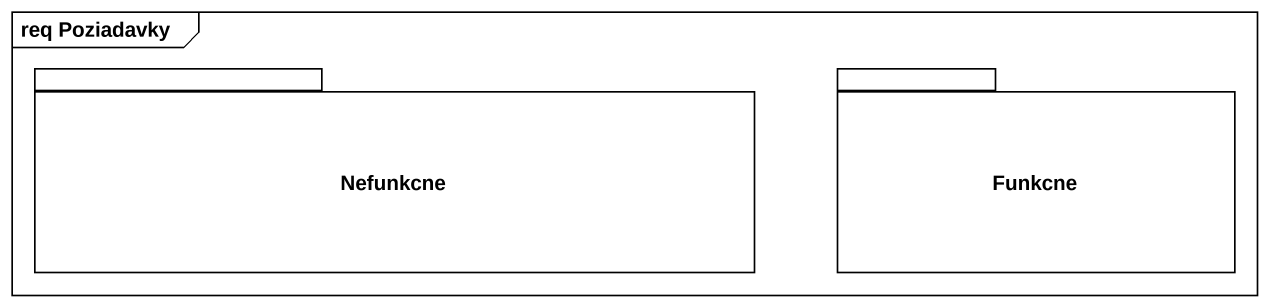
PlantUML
@startuml
mainframe req Poziadavky
package Nefunkcne {
}
package Funkcne {
}
@enduml
